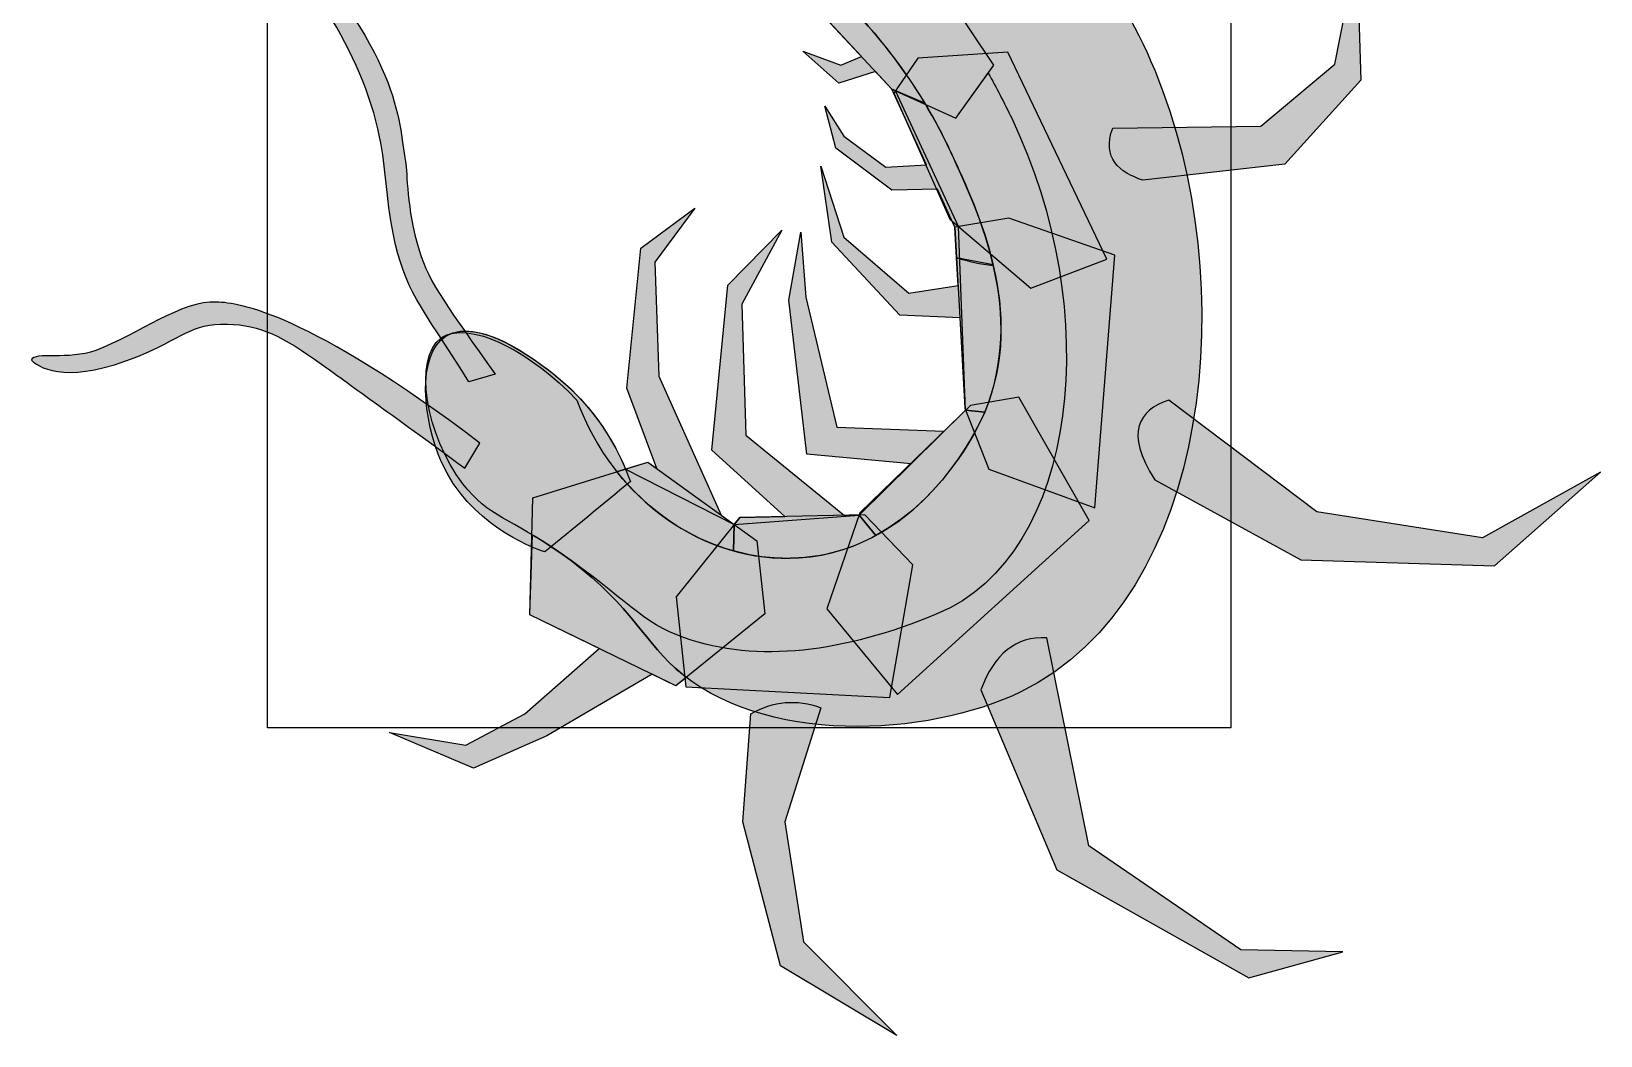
# Model space of a CAD drawing. Extents: x -30 to 49, y -56 to 67.
# Drawn here: x -30.1 to 48.3, y -56.3 to -6.1 of the extents above; entities that cross this region are included whole.
import ezdxf

# ---------------------------------------------------------------- set-up
doc = ezdxf.new("R2010")
doc.units = 0
doc.header["$MEASUREMENT"] = 0
for name, color, linetype in [('LAYER1', 7, 'CONTINUOUS'), ('LAYER2', 7, 'CONTINUOUS'), ('LAYER3', 7, 'CONTINUOUS'), ('LAYER_6', 7, 'CONTINUOUS')]:
    doc.layers.add(name, color=color, linetype=linetype)

# ---------------------------------------------------------------- blocks, each defined once
blk = doc.blocks.new('BLOCK_2')
at = {"layer": 'LAYER1'}
h = blk.add_hatch(color=1, dxfattribs=at)
h.dxf.hatch_style = 2
edge = h.paths.add_edge_path()
edge.add_spline(control_points=[(-6.918, -23.216), (-9.216, -19.927), (-10.214, -18.707), (-10.725, -17.011), (-11.361, -14.901), (-11.297, -13.158), (-11.399, -12.58), (-11.776, -10.458), (-11.568, -7.262), (-18.028, -0.371), (-18.752, -0.158), (-19.67, 0.031), (-19.713, -0.034), (-19.907, -0.319), (-19.064, -0.568), (-18.796, -0.802), (-16.671, -2.646), (-13.531, -7.107), (-12.691, -11.344), (-12.362, -13.006), (-12.389, -14.284), (-11.999, -16.25), (-11.453, -18.996), (-10.669, -19.712), (-8.241, -23.59), (-8.241, -23.59), (-6.918, -23.216), (-6.918, -23.216)], knot_values=[0, 0, 0, 0, 1, 1, 1, 2, 2, 2, 3, 3, 3, 4, 4, 4, 5, 5, 5, 6, 6, 6, 7, 7, 7, 8, 8, 8, 9, 9, 9, 9], degree=3, periodic=1)
h = blk.add_hatch(color=1, dxfattribs=at)
h.dxf.hatch_style = 2
edge = h.paths.add_edge_path()
edge.add_spline(control_points=[(-8.435, -27.903), (-12.213, -25.136), (-14.341, -23.609), (-15.594, -22.71), (-17.544, -21.312), (-18.644, -20.749), (-20.294, -20.707), (-22.106, -20.661), (-22.592, -21.438), (-24.769, -22.317), (-28.104, -23.663), (-29.538, -23.032), (-30.087, -22.504), (-29.941, -22.056), (-28.237, -22.533), (-26.867, -22.017), (-24.739, -21.217), (-22.596, -19.519), (-20.837, -19.602), (-19.649, -19.658), (-16.32, -20.124), (-7.679, -26.649), (-7.679, -26.649), (-8.435, -27.903), (-8.435, -27.903)], knot_values=[0, 0, 0, 0, 1, 1, 1, 2, 2, 2, 3, 3, 3, 4, 4, 4, 5, 5, 5, 6, 6, 6, 7, 7, 7, 8, 8, 8, 8], degree=3, periodic=1)
at = {"layer": 'LAYER1', "color": 7}
for points, knots in [([(-6.918, -23.216), (-9.216, -19.927), (-10.214, -18.707), (-10.725, -17.011), (-11.361, -14.901), (-11.297, -13.158), (-11.399, -12.58), (-11.776, -10.458), (-11.568, -7.262), (-18.028, -0.371), (-18.752, -0.158), (-19.67, 0.031), (-19.713, -0.034), (-19.907, -0.319), (-19.064, -0.568), (-18.796, -0.802), (-16.671, -2.646), (-13.531, -7.107), (-12.691, -11.344), (-12.362, -13.006), (-12.389, -14.284), (-11.999, -16.25), (-11.453, -18.996), (-10.669, -19.712), (-8.241, -23.59), (-8.241, -23.59), (-6.918, -23.216), (-6.918, -23.216)], [0, 0, 0, 0, 1, 1, 1, 2, 2, 2, 3, 3, 3, 4, 4, 4, 5, 5, 5, 6, 6, 6, 7, 7, 7, 8, 8, 8, 9, 9, 9, 9]), ([(-8.435, -27.903), (-12.213, -25.136), (-14.341, -23.609), (-15.594, -22.71), (-17.544, -21.312), (-18.644, -20.749), (-20.294, -20.707), (-22.106, -20.661), (-22.592, -21.438), (-24.769, -22.317), (-28.104, -23.663), (-29.538, -23.032), (-30.087, -22.504), (-29.941, -22.056), (-28.237, -22.533), (-26.867, -22.017), (-24.739, -21.217), (-22.596, -19.519), (-20.837, -19.602), (-19.649, -19.658), (-16.32, -20.124), (-7.679, -26.649), (-7.679, -26.649), (-8.435, -27.903), (-8.435, -27.903)], [0, 0, 0, 0, 1, 1, 1, 2, 2, 2, 3, 3, 3, 4, 4, 4, 5, 5, 5, 6, 6, 6, 7, 7, 7, 8, 8, 8, 8])]:
    blk.add_open_spline(points, degree=3, knots=knots, dxfattribs=at)
blk = doc.blocks.new('BLOCK_3')
at = {"layer": 'LAYER1'}
h = blk.add_hatch(color=1, dxfattribs=at)
h.dxf.hatch_style = 2
edge = h.paths.add_edge_path()
edge.add_spline(control_points=[(14.542, -9.669), (12.893, -6.93), (11.063, -5.056), (9.748, -3.729), (9.52, -3.499), (9.077, -3.033), (8.84, -2.795), (8.84, -2.795), (8.605, -4.341), (8.605, -4.341), (8.605, -4.341), (11.376, -7.339), (11.376, -7.339), (11.376, -7.339), (10.347, -7.774), (10.347, -7.774), (10.347, -7.774), (8.45, -7.075), (8.45, -7.075), (8.45, -7.075), (10.247, -8.672), (10.247, -8.672), (10.247, -8.672), (12.072, -8.088), (12.072, -8.088), (12.072, -8.088), (12.894, -8.972), (12.894, -8.972), (12.894, -8.972), (14.542, -9.669), (14.542, -9.669)], knot_values=[0, 0, 0, 0, 1, 1, 1, 2, 2, 2, 3, 3, 3, 4, 4, 4, 5, 5, 5, 6, 6, 6, 7, 7, 7, 8, 8, 8, 9, 9, 9, 10, 10, 10, 10], degree=3, periodic=1)
h = blk.add_hatch(color=1, dxfattribs=at)
h.dxf.hatch_style = 2
edge = h.paths.add_edge_path()
edge.add_spline(control_points=[(15.84, -12.118), (15.43, -11.233), (14.993, -10.418), (14.542, -9.669), (14.542, -9.669), (12.894, -8.972), (12.894, -8.972), (12.894, -8.972), (14.619, -12.751), (14.619, -12.751), (14.619, -12.751), (12.594, -12.867), (12.594, -12.867), (12.594, -12.867), (10.497, -11.319), (10.497, -11.319), (10.497, -11.319), (9.548, -9.821), (9.548, -9.821), (9.548, -9.821), (10.097, -11.918), (10.097, -11.918), (10.097, -11.918), (12.894, -14.015), (12.894, -14.015), (12.894, -14.015), (15.173, -13.965), (15.173, -13.965), (15.173, -13.965), (16.04, -15.863), (16.04, -15.863), (16.04, -15.863), (16.13, -17.392), (16.13, -17.392), (16.13, -17.392), (17.957, -17.739), (17.957, -17.739), (17.455, -15.608), (16.563, -13.68), (15.84, -12.118)], knot_values=[0, 0, 0, 0, 1, 1, 1, 2, 2, 2, 3, 3, 3, 4, 4, 4, 5, 5, 5, 6, 6, 6, 7, 7, 7, 8, 8, 8, 9, 9, 9, 10, 10, 10, 11, 11, 11, 12, 12, 12, 13, 13, 13, 13], degree=3, periodic=1)
h = blk.add_hatch(color=1, dxfattribs=at)
h.dxf.hatch_style = 2
edge = h.paths.add_edge_path()
edge.add_spline(control_points=[(17.962, -17.783), (17.33, -17.7), (16.715, -17.572), (16.124, -17.393), (16.124, -17.393), (16.207, -18.778), (16.207, -18.778), (16.207, -18.778), (13.743, -19.159), (13.743, -19.159), (13.743, -19.159), (10.497, -16.362), (10.497, -16.362), (10.497, -16.362), (9.348, -12.817), (9.348, -12.817), (9.348, -12.817), (9.898, -16.612), (9.898, -16.612), (9.898, -16.612), (13.293, -20.257), (13.293, -20.257), (13.293, -20.257), (16.304, -20.392), (16.304, -20.392), (16.304, -20.392), (16.581, -25.007), (16.581, -25.007), (16.581, -25.007), (17.538, -25.101), (17.538, -25.101), (18.579, -22.56), (18.492, -20.058), (17.962, -17.783)], knot_values=[0, 0, 0, 0, 1, 1, 1, 2, 2, 2, 3, 3, 3, 4, 4, 4, 5, 5, 5, 6, 6, 6, 7, 7, 7, 8, 8, 8, 9, 9, 9, 10, 10, 10, 11, 11, 11, 11], degree=3, periodic=1)
h = blk.add_hatch(color=1, dxfattribs=at)
h.dxf.hatch_style = 2
edge = h.paths.add_edge_path()
edge.add_spline(control_points=[(4.374, -30.254), (4.374, -30.254), (1.259, -23.303), (1.259, -23.303), (1.259, -23.303), (1.059, -17.611), (1.059, -17.611), (1.059, -17.611), (3.057, -14.914), (3.057, -14.914), (3.057, -14.914), (0.36, -16.912), (0.36, -16.912), (0.36, -16.912), (-0.339, -23.902), (-0.339, -23.902), (-0.339, -23.902), (1.15, -27.917), (1.15, -27.917), (1.15, -27.917), (0.71, -27.598), (0.71, -27.598), (0.71, -27.598), (-0.85, -28.074), (-0.85, -28.074), (0.692, -30.023), (2.745, -31.414), (4.977, -32.039), (4.977, -32.039), (5.021, -30.722), (5.021, -30.722), (5.021, -30.722), (4.374, -30.254), (4.374, -30.254)], knot_values=[0, 0, 0, 0, 1, 1, 1, 2, 2, 2, 3, 3, 3, 4, 4, 4, 5, 5, 5, 6, 6, 6, 7, 7, 7, 8, 8, 8, 9, 9, 9, 10, 10, 10, 11, 11, 11, 11], degree=3, periodic=1)
h = blk.add_hatch(color=1, dxfattribs=at)
h.dxf.hatch_style = 2
edge = h.paths.add_edge_path()
edge.add_spline(control_points=[(11.26, -30.25), (11.26, -30.25), (10.53, -30.264), (10.53, -30.264), (10.53, -30.264), (5.603, -26.249), (5.603, -26.249), (5.603, -26.249), (5.404, -19.708), (5.404, -19.708), (5.404, -19.708), (7.401, -16.013), (7.401, -16.013), (7.401, -16.013), (4.705, -18.759), (4.705, -18.759), (4.705, -18.759), (3.906, -26.998), (3.906, -26.998), (3.906, -26.998), (7.55, -30.324), (7.55, -30.324), (7.55, -30.324), (5.304, -30.369), (5.304, -30.369), (5.304, -30.369), (5.021, -30.722), (5.021, -30.722), (5.021, -30.722), (4.977, -32.039), (4.977, -32.039), (6.039, -32.338), (7.142, -32.462), (8.25, -32.391), (9.72, -32.297), (11, -31.872), (12.102, -31.27), (12.102, -31.27), (11.26, -30.25), (11.26, -30.25)], knot_values=[0, 0, 0, 0, 1, 1, 1, 2, 2, 2, 3, 3, 3, 4, 4, 4, 5, 5, 5, 6, 6, 6, 7, 7, 7, 8, 8, 8, 9, 9, 9, 10, 10, 10, 11, 11, 11, 12, 12, 12, 13, 13, 13, 13], degree=3, periodic=1)
h = blk.add_hatch(color=1, dxfattribs=at)
h.dxf.hatch_style = 2
edge = h.paths.add_edge_path()
edge.add_spline(control_points=[(16.581, -25.007), (16.581, -25.007), (15.515, -26.057), (15.515, -26.057), (15.515, -26.057), (10.147, -25.85), (10.147, -25.85), (10.147, -25.85), (8.599, -19.358), (8.599, -19.358), (8.599, -19.358), (8.35, -16.113), (8.35, -16.113), (8.35, -16.113), (7.751, -19.508), (7.751, -19.508), (7.751, -19.508), (8.649, -27.198), (8.649, -27.198), (8.649, -27.198), (13.859, -27.689), (13.859, -27.689), (13.859, -27.689), (11.26, -30.25), (11.26, -30.25), (11.26, -30.25), (12.102, -31.27), (12.102, -31.27), (15.753, -29.274), (17.44, -25.339), (17.538, -25.101), (17.538, -25.101), (16.581, -25.007), (16.581, -25.007)], knot_values=[0, 0, 0, 0, 1, 1, 1, 2, 2, 2, 3, 3, 3, 4, 4, 4, 5, 5, 5, 6, 6, 6, 7, 7, 7, 8, 8, 8, 9, 9, 9, 10, 10, 10, 11, 11, 11, 11], degree=3, periodic=1)
h = blk.add_hatch(color=1, dxfattribs=at)
h.dxf.hatch_style = 2
edge = h.paths.add_edge_path()
edge.add_spline(control_points=[(2.642, -38.36), (2.44, -38.209), (2.243, -38.053), (2.058, -37.884), (0.384, -36.355), (-0.37, -34.427), (-3.734, -32.092), (-4.225, -31.751), (-4.664, -31.476), (-5.063, -31.24), (-5.063, -31.24), (-5.183, -35.238), (-5.183, -35.238), (-5.183, -35.238), (-1.722, -36.92), (-1.722, -36.92), (-1.722, -36.92), (-5.432, -40.181), (-5.432, -40.181), (-5.432, -40.181), (-8.378, -41.754), (-8.378, -41.754), (-8.378, -41.754), (-12.198, -41.105), (-12.198, -41.105), (-12.198, -41.105), (-8.004, -42.903), (-8.004, -42.903), (-8.004, -42.903), (-4.334, -41.28), (-4.334, -41.28), (-4.334, -41.28), (0.915, -38.203), (0.915, -38.203), (0.915, -38.203), (2.108, -38.783), (2.108, -38.783), (2.108, -38.783), (2.642, -38.36), (2.642, -38.36)], knot_values=[0, 0, 0, 0, 1, 1, 1, 2, 2, 2, 3, 3, 3, 4, 4, 4, 5, 5, 5, 6, 6, 6, 7, 7, 7, 8, 8, 8, 9, 9, 9, 10, 10, 10, 11, 11, 11, 12, 12, 12, 13, 13, 13, 13], degree=3, periodic=1)
at = {"layer": 'LAYER1', "color": 7}
for points, knots in [([(14.542, -9.669), (12.893, -6.93), (11.063, -5.056), (9.748, -3.729), (9.52, -3.499), (9.077, -3.033), (8.84, -2.795), (8.84, -2.795), (8.605, -4.341), (8.605, -4.341), (8.605, -4.341), (11.376, -7.339), (11.376, -7.339), (11.376, -7.339), (10.347, -7.774), (10.347, -7.774), (10.347, -7.774), (8.45, -7.075), (8.45, -7.075), (8.45, -7.075), (10.247, -8.672), (10.247, -8.672), (10.247, -8.672), (12.072, -8.088), (12.072, -8.088), (12.072, -8.088), (12.894, -8.972), (12.894, -8.972), (12.894, -8.972), (14.542, -9.669), (14.542, -9.669)], [0, 0, 0, 0, 1, 1, 1, 2, 2, 2, 3, 3, 3, 4, 4, 4, 5, 5, 5, 6, 6, 6, 7, 7, 7, 8, 8, 8, 9, 9, 9, 10, 10, 10, 10]), ([(15.84, -12.118), (15.43, -11.233), (14.993, -10.418), (14.542, -9.669), (14.542, -9.669), (12.894, -8.972), (12.894, -8.972), (12.894, -8.972), (14.619, -12.751), (14.619, -12.751), (14.619, -12.751), (12.594, -12.867), (12.594, -12.867), (12.594, -12.867), (10.497, -11.319), (10.497, -11.319), (10.497, -11.319), (9.548, -9.821), (9.548, -9.821), (9.548, -9.821), (10.097, -11.918), (10.097, -11.918), (10.097, -11.918), (12.894, -14.015), (12.894, -14.015), (12.894, -14.015), (15.173, -13.965), (15.173, -13.965), (15.173, -13.965), (16.04, -15.863), (16.04, -15.863), (16.04, -15.863), (16.13, -17.392), (16.13, -17.392), (16.13, -17.392), (17.957, -17.739), (17.957, -17.739), (17.455, -15.608), (16.563, -13.68), (15.84, -12.118)], [0, 0, 0, 0, 1, 1, 1, 2, 2, 2, 3, 3, 3, 4, 4, 4, 5, 5, 5, 6, 6, 6, 7, 7, 7, 8, 8, 8, 9, 9, 9, 10, 10, 10, 11, 11, 11, 12, 12, 12, 13, 13, 13, 13]), ([(17.962, -17.783), (17.33, -17.7), (16.715, -17.572), (16.124, -17.393), (16.124, -17.393), (16.207, -18.778), (16.207, -18.778), (16.207, -18.778), (13.743, -19.159), (13.743, -19.159), (13.743, -19.159), (10.497, -16.362), (10.497, -16.362), (10.497, -16.362), (9.348, -12.817), (9.348, -12.817), (9.348, -12.817), (9.898, -16.612), (9.898, -16.612), (9.898, -16.612), (13.293, -20.257), (13.293, -20.257), (13.293, -20.257), (16.304, -20.392), (16.304, -20.392), (16.304, -20.392), (16.581, -25.007), (16.581, -25.007), (16.581, -25.007), (17.538, -25.101), (17.538, -25.101), (18.579, -22.56), (18.492, -20.058), (17.962, -17.783)], [0, 0, 0, 0, 1, 1, 1, 2, 2, 2, 3, 3, 3, 4, 4, 4, 5, 5, 5, 6, 6, 6, 7, 7, 7, 8, 8, 8, 9, 9, 9, 10, 10, 10, 11, 11, 11, 11]), ([(4.374, -30.254), (4.374, -30.254), (1.259, -23.303), (1.259, -23.303), (1.259, -23.303), (1.059, -17.611), (1.059, -17.611), (1.059, -17.611), (3.057, -14.914), (3.057, -14.914), (3.057, -14.914), (0.36, -16.912), (0.36, -16.912), (0.36, -16.912), (-0.339, -23.902), (-0.339, -23.902), (-0.339, -23.902), (1.15, -27.917), (1.15, -27.917), (1.15, -27.917), (0.71, -27.598), (0.71, -27.598), (0.71, -27.598), (-0.85, -28.074), (-0.85, -28.074), (0.692, -30.023), (2.745, -31.414), (4.977, -32.039), (4.977, -32.039), (5.021, -30.722), (5.021, -30.722), (5.021, -30.722), (4.374, -30.254), (4.374, -30.254)], [0, 0, 0, 0, 1, 1, 1, 2, 2, 2, 3, 3, 3, 4, 4, 4, 5, 5, 5, 6, 6, 6, 7, 7, 7, 8, 8, 8, 9, 9, 9, 10, 10, 10, 11, 11, 11, 11]), ([(11.26, -30.25), (11.26, -30.25), (10.53, -30.264), (10.53, -30.264), (10.53, -30.264), (5.603, -26.249), (5.603, -26.249), (5.603, -26.249), (5.404, -19.708), (5.404, -19.708), (5.404, -19.708), (7.401, -16.013), (7.401, -16.013), (7.401, -16.013), (4.705, -18.759), (4.705, -18.759), (4.705, -18.759), (3.906, -26.998), (3.906, -26.998), (3.906, -26.998), (7.55, -30.324), (7.55, -30.324), (7.55, -30.324), (5.304, -30.369), (5.304, -30.369), (5.304, -30.369), (5.021, -30.722), (5.021, -30.722), (5.021, -30.722), (4.977, -32.039), (4.977, -32.039), (6.039, -32.338), (7.142, -32.462), (8.25, -32.391), (9.72, -32.297), (11, -31.872), (12.102, -31.27), (12.102, -31.27), (11.26, -30.25), (11.26, -30.25)], [0, 0, 0, 0, 1, 1, 1, 2, 2, 2, 3, 3, 3, 4, 4, 4, 5, 5, 5, 6, 6, 6, 7, 7, 7, 8, 8, 8, 9, 9, 9, 10, 10, 10, 11, 11, 11, 12, 12, 12, 13, 13, 13, 13]), ([(16.581, -25.007), (16.581, -25.007), (15.515, -26.057), (15.515, -26.057), (15.515, -26.057), (10.147, -25.85), (10.147, -25.85), (10.147, -25.85), (8.599, -19.358), (8.599, -19.358), (8.599, -19.358), (8.35, -16.113), (8.35, -16.113), (8.35, -16.113), (7.751, -19.508), (7.751, -19.508), (7.751, -19.508), (8.649, -27.198), (8.649, -27.198), (8.649, -27.198), (13.859, -27.689), (13.859, -27.689), (13.859, -27.689), (11.26, -30.25), (11.26, -30.25), (11.26, -30.25), (12.102, -31.27), (12.102, -31.27), (15.753, -29.274), (17.44, -25.339), (17.538, -25.101), (17.538, -25.101), (16.581, -25.007), (16.581, -25.007)], [0, 0, 0, 0, 1, 1, 1, 2, 2, 2, 3, 3, 3, 4, 4, 4, 5, 5, 5, 6, 6, 6, 7, 7, 7, 8, 8, 8, 9, 9, 9, 10, 10, 10, 11, 11, 11, 11]), ([(2.642, -38.36), (2.44, -38.209), (2.243, -38.053), (2.058, -37.884), (0.384, -36.355), (-0.37, -34.427), (-3.734, -32.092), (-4.225, -31.751), (-4.664, -31.476), (-5.063, -31.24), (-5.063, -31.24), (-5.183, -35.238), (-5.183, -35.238), (-5.183, -35.238), (-1.722, -36.92), (-1.722, -36.92), (-1.722, -36.92), (-5.432, -40.181), (-5.432, -40.181), (-5.432, -40.181), (-8.378, -41.754), (-8.378, -41.754), (-8.378, -41.754), (-12.198, -41.105), (-12.198, -41.105), (-12.198, -41.105), (-8.004, -42.903), (-8.004, -42.903), (-8.004, -42.903), (-4.334, -41.28), (-4.334, -41.28), (-4.334, -41.28), (0.915, -38.203), (0.915, -38.203), (0.915, -38.203), (2.108, -38.783), (2.108, -38.783), (2.108, -38.783), (2.642, -38.36), (2.642, -38.36)], [0, 0, 0, 0, 1, 1, 1, 2, 2, 2, 3, 3, 3, 4, 4, 4, 5, 5, 5, 6, 6, 6, 7, 7, 7, 8, 8, 8, 9, 9, 9, 10, 10, 10, 11, 11, 11, 12, 12, 12, 13, 13, 13, 13])]:
    blk.add_open_spline(points, degree=3, knots=knots, dxfattribs=at)
blk = doc.blocks.new('BLOCK_4')
at = {"layer": 'LAYER2'}
h = blk.add_hatch(color=20, dxfattribs=at)
h.dxf.hatch_style = 2
edge = h.paths.add_edge_path()
edge.add_spline(control_points=[(23.929, -10.919), (23.36, -12.404), (24.278, -13.133), (25.427, -13.516), (25.427, -13.516), (32.518, -12.717), (32.518, -12.717), (32.518, -12.717), (36.313, -8.523), (36.313, -8.523), (36.313, -8.523), (36.113, -2.131), (36.113, -2.131), (36.113, -2.131), (35.015, -7.724), (35.015, -7.724), (35.015, -7.724), (31.32, -10.82), (31.32, -10.82), (31.32, -10.82), (23.929, -10.919), (23.929, -10.919)], knot_values=[0, 0, 0, 0, 1, 1, 1, 2, 2, 2, 3, 3, 3, 4, 4, 4, 5, 5, 5, 6, 6, 6, 7, 7, 7, 7], degree=3, periodic=1)
h = blk.add_hatch(color=20, dxfattribs=at)
h.dxf.hatch_style = 2
edge = h.paths.add_edge_path()
edge.add_spline(control_points=[(26.027, -28.496), (24.513, -26.082), (25.216, -25.042), (26.726, -24.502), (26.726, -24.502), (34.116, -30.094), (34.116, -30.094), (34.116, -30.094), (42.405, -31.393), (42.405, -31.393), (42.405, -31.393), (48.297, -28.097), (48.297, -28.097), (48.297, -28.097), (43.004, -32.791), (43.004, -32.791), (43.004, -32.791), (33.317, -32.491), (33.317, -32.491), (33.317, -32.491), (26.027, -28.496), (26.027, -28.496)], knot_values=[0, 0, 0, 0, 1, 1, 1, 2, 2, 2, 3, 3, 3, 4, 4, 4, 5, 5, 5, 6, 6, 6, 7, 7, 7, 7], degree=3, periodic=1)
h = blk.add_hatch(color=20, dxfattribs=at)
h.dxf.hatch_style = 2
edge = h.paths.add_edge_path()
edge.add_spline(control_points=[(17.338, -38.983), (18.004, -37.194), (19.089, -36.3), (20.634, -36.386), (20.634, -36.386), (22.731, -46.772), (22.731, -46.772), (22.731, -46.772), (30.321, -51.966), (30.321, -51.966), (30.321, -51.966), (35.414, -52.066), (35.414, -52.066), (35.414, -52.066), (30.72, -53.364), (30.72, -53.364), (30.72, -53.364), (21.133, -47.971), (21.133, -47.971), (21.133, -47.971), (17.338, -38.983), (17.338, -38.983)], knot_values=[0, 0, 0, 0, 1, 1, 1, 2, 2, 2, 3, 3, 3, 4, 4, 4, 5, 5, 5, 6, 6, 6, 7, 7, 7, 7], degree=3, periodic=1)
h = blk.add_hatch(color=20, dxfattribs=at)
h.dxf.hatch_style = 2
edge = h.paths.add_edge_path()
edge.add_spline(control_points=[(5.853, -40.181), (5.853, -40.181), (5.454, -45.574), (5.454, -45.574), (5.454, -45.574), (7.326, -52.765), (7.326, -52.765), (7.326, -52.765), (13.143, -56.26), (13.143, -56.26), (13.143, -56.26), (8.487, -51.566), (8.487, -51.566), (8.487, -51.566), (7.551, -45.574), (7.551, -45.574), (7.551, -45.574), (9.348, -39.882), (9.348, -39.882), (8.14, -39.428), (6.976, -39.542), (5.853, -40.181)], knot_values=[0, 0, 0, 0, 1, 1, 1, 2, 2, 2, 3, 3, 3, 4, 4, 4, 5, 5, 5, 6, 6, 6, 7, 7, 7, 7], degree=3, periodic=1)
at = {"layer": 'LAYER2', "color": 7}
for points in [[(23.929, -10.919), (23.36, -12.404), (24.278, -13.133), (25.427, -13.516), (25.427, -13.516), (32.518, -12.717), (32.518, -12.717), (32.518, -12.717), (36.313, -8.523), (36.313, -8.523), (36.313, -8.523), (36.113, -2.131), (36.113, -2.131), (36.113, -2.131), (35.015, -7.724), (35.015, -7.724), (35.015, -7.724), (31.32, -10.82), (31.32, -10.82), (31.32, -10.82), (23.929, -10.919), (23.929, -10.919)], [(26.027, -28.496), (24.513, -26.082), (25.216, -25.042), (26.726, -24.502), (26.726, -24.502), (34.116, -30.094), (34.116, -30.094), (34.116, -30.094), (42.405, -31.393), (42.405, -31.393), (42.405, -31.393), (48.297, -28.097), (48.297, -28.097), (48.297, -28.097), (43.004, -32.791), (43.004, -32.791), (43.004, -32.791), (33.317, -32.491), (33.317, -32.491), (33.317, -32.491), (26.027, -28.496), (26.027, -28.496)], [(17.338, -38.983), (18.004, -37.194), (19.089, -36.3), (20.634, -36.386), (20.634, -36.386), (22.731, -46.772), (22.731, -46.772), (22.731, -46.772), (30.321, -51.966), (30.321, -51.966), (30.321, -51.966), (35.414, -52.066), (35.414, -52.066), (35.414, -52.066), (30.72, -53.364), (30.72, -53.364), (30.72, -53.364), (21.133, -47.971), (21.133, -47.971), (21.133, -47.971), (17.338, -38.983), (17.338, -38.983)], [(5.853, -40.181), (5.853, -40.181), (5.454, -45.574), (5.454, -45.574), (5.454, -45.574), (7.326, -52.765), (7.326, -52.765), (7.326, -52.765), (13.143, -56.26), (13.143, -56.26), (13.143, -56.26), (8.487, -51.566), (8.487, -51.566), (8.487, -51.566), (7.551, -45.574), (7.551, -45.574), (7.551, -45.574), (9.348, -39.882), (9.348, -39.882), (8.14, -39.428), (6.976, -39.542), (5.853, -40.181)]]:
    blk.add_open_spline(points, degree=3, knots=[0, 0, 0, 0, 1, 1, 1, 2, 2, 2, 3, 3, 3, 4, 4, 4, 5, 5, 5, 6, 6, 6, 7, 7, 7, 7], dxfattribs=at)

msp = doc.modelspace()

# ---------------------------------------------------------------- hatches: boundary and pattern name
at = {"layer": 'LAYER1'}
h = msp.add_hatch(color=1, dxfattribs=at)
h.dxf.hatch_style = 2
edge = h.paths.add_edge_path()
edge.add_spline(control_points=[(26.027, -8.023), (24.039, -3.233), (20.932, 0.253), (18.004, 2.695), (18.004, 2.695), (4.152, 0.022), (4.152, 0.022), (4.152, 0.022), (8.605, -4.341), (8.605, -4.341), (8.605, -4.341), (8.847, -2.823), (8.847, -2.823), (9.155, -3.132), (9.455, -3.434), (9.748, -3.729), (11.423, -5.419), (13.933, -7.997), (15.84, -12.118), (17.338, -15.356), (19.561, -20.161), (17.538, -25.101), (17.411, -25.411), (14.591, -31.985), (8.25, -32.391), (3.574, -32.691), (-1.029, -29.508), (-2.836, -24.502), (-5.189, -22.063), (-7.712, -20.851), (-9.114, -21.182), (-9.114, -21.182), (-9.114, -21.182), (-9.114, -21.182), (-9.115, -21.182), (-9.116, -21.183), (-9.117, -21.183), (-9.117, -21.183), (-9.116, -21.183), (-9.116, -21.182), (-9.308, -21.228), (-9.48, -21.301), (-9.627, -21.406), (-11.028, -22.406), (-10.387, -26.278), (-8.528, -28.696), (-7.266, -30.337), (-6.105, -30.446), (-3.734, -32.092), (-0.37, -34.427), (0.384, -36.355), (2.058, -37.884), (6.329, -41.786), (14.686, -41.356), (19.335, -39.083), (28.927, -34.393), (30.405, -18.574), (26.027, -8.023)], knot_values=[0, 0, 0, 0, 1, 1, 1, 2, 2, 2, 3, 3, 3, 4, 4, 4, 5, 5, 5, 6, 6, 6, 7, 7, 7, 8, 8, 8, 9, 9, 9, 10, 10, 10, 11, 11, 11, 12, 12, 12, 13, 13, 13, 14, 14, 14, 15, 15, 15, 16, 16, 16, 17, 17, 17, 18, 18, 18, 19, 19, 19, 19], degree=3, periodic=1)
at = {"layer": 'LAYER2'}
h = msp.add_hatch(color=20, dxfattribs=at)
h.dxf.hatch_style = 2
h.paths.add_polyline_path([(12.894, -8.972), (16.09, -10.42), (17.987, -7.774), (13.293, -0.733), (7.751, -1.032), (7.002, -2.63)])
h = msp.add_hatch(color=20, dxfattribs=at)
h.dxf.hatch_style = 2
edge = h.paths.add_edge_path()
edge.add_spline(control_points=[(18.88, -10.42), (18.503, -9.635), (18.11, -8.885), (17.709, -8.162), (17.709, -8.162), (16.09, -10.42), (16.09, -10.42), (16.09, -10.42), (13.074, -9.054), (13.074, -9.054), (13.074, -9.054), (16.223, -15.832), (16.223, -15.832), (16.223, -15.832), (16.581, -25.007), (16.581, -25.007), (16.581, -25.007), (11.26, -30.25), (11.26, -30.25), (11.26, -30.25), (5.021, -30.722), (5.021, -30.722), (5.021, -30.722), (-0.41, -27.948), (-0.41, -27.948), (-0.943, -26.69), (-1.932, -24.905), (-3.759, -23.403), (-4.322, -22.94), (-7.369, -20.437), (-9.151, -21.191), (-9.329, -21.237), (-9.489, -21.308), (-9.627, -21.406), (-11.028, -22.406), (-10.387, -26.278), (-8.528, -28.696), (-7.266, -30.337), (-6.105, -30.446), (-3.734, -32.092), (-0.37, -34.427), (0.392, -35.638), (2.532, -36.386), (6.192, -37.665), (10.487, -37.127), (15.146, -35.189), (22.295, -32.215), (23.483, -20.024), (18.88, -10.42)], knot_values=[0, 0, 0, 0, 1, 1, 1, 2, 2, 2, 3, 3, 3, 4, 4, 4, 5, 5, 5, 6, 6, 6, 7, 7, 7, 8, 8, 8, 9, 9, 9, 10, 10, 10, 11, 11, 11, 12, 12, 12, 13, 13, 13, 14, 14, 14, 15, 15, 15, 16, 16, 16, 16], degree=3, periodic=1)
at = {"layer": 'LAYER3'}
h = msp.add_hatch(color=30, dxfattribs=at)
h.dxf.hatch_style = 2
h.paths.add_polyline_path([(15.79, -15.464), (19.835, -18.909), (23.63, -17.461), (18.686, -7.124), (14.192, -7.424), (12.994, -9.172)])
h = msp.add_hatch(color=30, dxfattribs=at)
h.dxf.hatch_style = 2
h.paths.add_polyline_path([(16.539, -24.901), (17.737, -27.947), (23.03, -29.895), (24.029, -17.261), (18.736, -15.414), (16.04, -15.863)])
h = msp.add_hatch(color=30, dxfattribs=at)
h.dxf.hatch_style = 2
edge = h.paths.add_edge_path()
edge.add_spline(control_points=[(-0.164, -28.571), (-0.612, -27.343), (-1.605, -25.175), (-3.759, -23.403), (-4.347, -22.92), (-7.639, -20.213), (-9.377, -21.306), (-10.866, -22.242), (-10.524, -25.533), (-9.602, -27.598), (-8.222, -30.688), (-5.188, -31.831), (-4.434, -32.092), (-3.01, -30.918), (-1.587, -29.745), (-0.164, -28.571)], knot_values=[0, 0, 0, 0, 1, 1, 1, 2, 2, 2, 3, 3, 3, 4, 4, 4, 5, 5, 5, 5], degree=3, periodic=1)
h = msp.add_hatch(color=30, dxfattribs=at)
h.dxf.hatch_style = 2
h.paths.add_polyline_path([(11.296, -30.144), (9.648, -34.938), (13.168, -39.207), (22.756, -30.519), (19.235, -24.352), (16.816, -24.778)])
h = msp.add_hatch(color=30, dxfattribs=at)
h.dxf.hatch_style = 2
h.paths.add_polyline_path([(-5.183, -35.238), (-5.033, -29.395), (0.71, -27.598), (6.153, -31.542), (6.552, -35.188), (2.108, -38.783)])
h = msp.add_hatch(color=30, dxfattribs=at)
h.dxf.hatch_style = 2
h.paths.add_polyline_path([(5.304, -30.369), (2.12, -34.339), (2.607, -38.833), (12.794, -39.357), (13.942, -32.741), (11.546, -30.244)])

# ---------------------------------------------------------------- linework, layer by layer
at = {"layer": 'LAYER1', "color": 7}
msp.add_open_spline([(26.027, -8.023), (24.039, -3.233), (20.932, 0.253), (18.004, 2.695), (18.004, 2.695), (4.152, 0.022), (4.152, 0.022), (4.152, 0.022), (8.605, -4.341), (8.605, -4.341), (8.605, -4.341), (8.847, -2.823), (8.847, -2.823), (9.155, -3.132), (9.455, -3.434), (9.748, -3.729), (11.423, -5.419), (13.933, -7.997), (15.84, -12.118), (17.338, -15.356), (19.561, -20.161), (17.538, -25.101), (17.411, -25.411), (14.591, -31.985), (8.25, -32.391), (3.574, -32.691), (-1.029, -29.508), (-2.836, -24.502), (-5.189, -22.063), (-7.712, -20.851), (-9.114, -21.182), (-9.114, -21.182), (-9.114, -21.182), (-9.114, -21.182), (-9.115, -21.182), (-9.116, -21.183), (-9.117, -21.183), (-9.117, -21.183), (-9.116, -21.183), (-9.116, -21.182), (-9.308, -21.228), (-9.48, -21.301), (-9.627, -21.406), (-11.028, -22.406), (-10.387, -26.278), (-8.528, -28.696), (-7.266, -30.337), (-6.105, -30.446), (-3.734, -32.092), (-0.37, -34.427), (0.384, -36.355), (2.058, -37.884), (6.329, -41.786), (14.686, -41.356), (19.335, -39.083), (28.927, -34.393), (30.405, -18.574), (26.027, -8.023)], degree=3, knots=[0, 0, 0, 0, 1, 1, 1, 2, 2, 2, 3, 3, 3, 4, 4, 4, 5, 5, 5, 6, 6, 6, 7, 7, 7, 8, 8, 8, 9, 9, 9, 10, 10, 10, 11, 11, 11, 12, 12, 12, 13, 13, 13, 14, 14, 14, 15, 15, 15, 16, 16, 16, 17, 17, 17, 18, 18, 18, 19, 19, 19, 19], dxfattribs=at)
at = {"layer": 'LAYER2', "color": 7}
msp.add_lwpolyline([(12.894, -8.972), (16.09, -10.42), (17.987, -7.774), (13.293, -0.733), (7.751, -1.032), (7.002, -2.63), (12.894, -8.972)], dxfattribs=at)
msp.add_open_spline([(18.88, -10.42), (18.503, -9.635), (18.11, -8.885), (17.709, -8.162), (17.709, -8.162), (16.09, -10.42), (16.09, -10.42), (16.09, -10.42), (13.074, -9.054), (13.074, -9.054), (13.074, -9.054), (16.223, -15.832), (16.223, -15.832), (16.223, -15.832), (16.581, -25.007), (16.581, -25.007), (16.581, -25.007), (11.26, -30.25), (11.26, -30.25), (11.26, -30.25), (5.021, -30.722), (5.021, -30.722), (5.021, -30.722), (-0.41, -27.948), (-0.41, -27.948), (-0.943, -26.69), (-1.932, -24.905), (-3.759, -23.403), (-4.322, -22.94), (-7.369, -20.437), (-9.151, -21.191), (-9.329, -21.237), (-9.489, -21.308), (-9.627, -21.406), (-11.028, -22.406), (-10.387, -26.278), (-8.528, -28.696), (-7.266, -30.337), (-6.105, -30.446), (-3.734, -32.092), (-0.37, -34.427), (0.392, -35.638), (2.532, -36.386), (6.192, -37.665), (10.487, -37.127), (15.146, -35.189), (22.295, -32.215), (23.483, -20.024), (18.88, -10.42)], degree=3, knots=[0, 0, 0, 0, 1, 1, 1, 2, 2, 2, 3, 3, 3, 4, 4, 4, 5, 5, 5, 6, 6, 6, 7, 7, 7, 8, 8, 8, 9, 9, 9, 10, 10, 10, 11, 11, 11, 12, 12, 12, 13, 13, 13, 14, 14, 14, 15, 15, 15, 16, 16, 16, 16], dxfattribs=at)
at = {"layer": 'LAYER3', "color": 7}
for points in [[(15.79, -15.464), (19.835, -18.909), (23.63, -17.461), (18.686, -7.124), (14.192, -7.424), (12.994, -9.172), (15.79, -15.464)], [(16.539, -24.901), (17.737, -27.947), (23.03, -29.895), (24.029, -17.261), (18.736, -15.414), (16.04, -15.863), (16.539, -24.901)], [(11.296, -30.144), (9.648, -34.938), (13.168, -39.207), (22.756, -30.519), (19.235, -24.352), (16.816, -24.778), (11.296, -30.144)], [(-5.183, -35.238), (-5.033, -29.395), (0.71, -27.598), (6.153, -31.542), (6.552, -35.188), (2.108, -38.783), (-5.183, -35.238)], [(5.304, -30.369), (2.12, -34.339), (2.607, -38.833), (12.794, -39.357), (13.942, -32.741), (11.546, -30.244), (5.304, -30.369)]]:
    msp.add_lwpolyline(points, dxfattribs=at)
msp.add_open_spline([(-0.164, -28.571), (-0.612, -27.343), (-1.605, -25.175), (-3.759, -23.403), (-4.347, -22.92), (-7.639, -20.213), (-9.377, -21.306), (-10.866, -22.242), (-10.524, -25.533), (-9.602, -27.598), (-8.222, -30.688), (-5.188, -31.831), (-4.434, -32.092), (-3.01, -30.918), (-1.587, -29.745), (-0.164, -28.571)], degree=3, knots=[0, 0, 0, 0, 1, 1, 1, 2, 2, 2, 3, 3, 3, 4, 4, 4, 5, 5, 5, 5], dxfattribs=at)
at = {"layer": 'LAYER_6', "color": 7}
msp.add_lwpolyline([(29.822, -40.885), (-18.289, -40.885), (-18.289, 55.115), (29.822, 55.115), (29.822, -40.885)], dxfattribs=at)

# ---------------------------------------------------------------- block references
at = {"layer": 'LAYER1'}
for name in ['BLOCK_3', 'BLOCK_2']:
    msp.add_blockref(name, (0, 0), dxfattribs=at)
at = {"layer": 'LAYER2'}
msp.add_blockref('BLOCK_4', (0, 0), dxfattribs=at)

doc.saveas('drawing.dxf')
